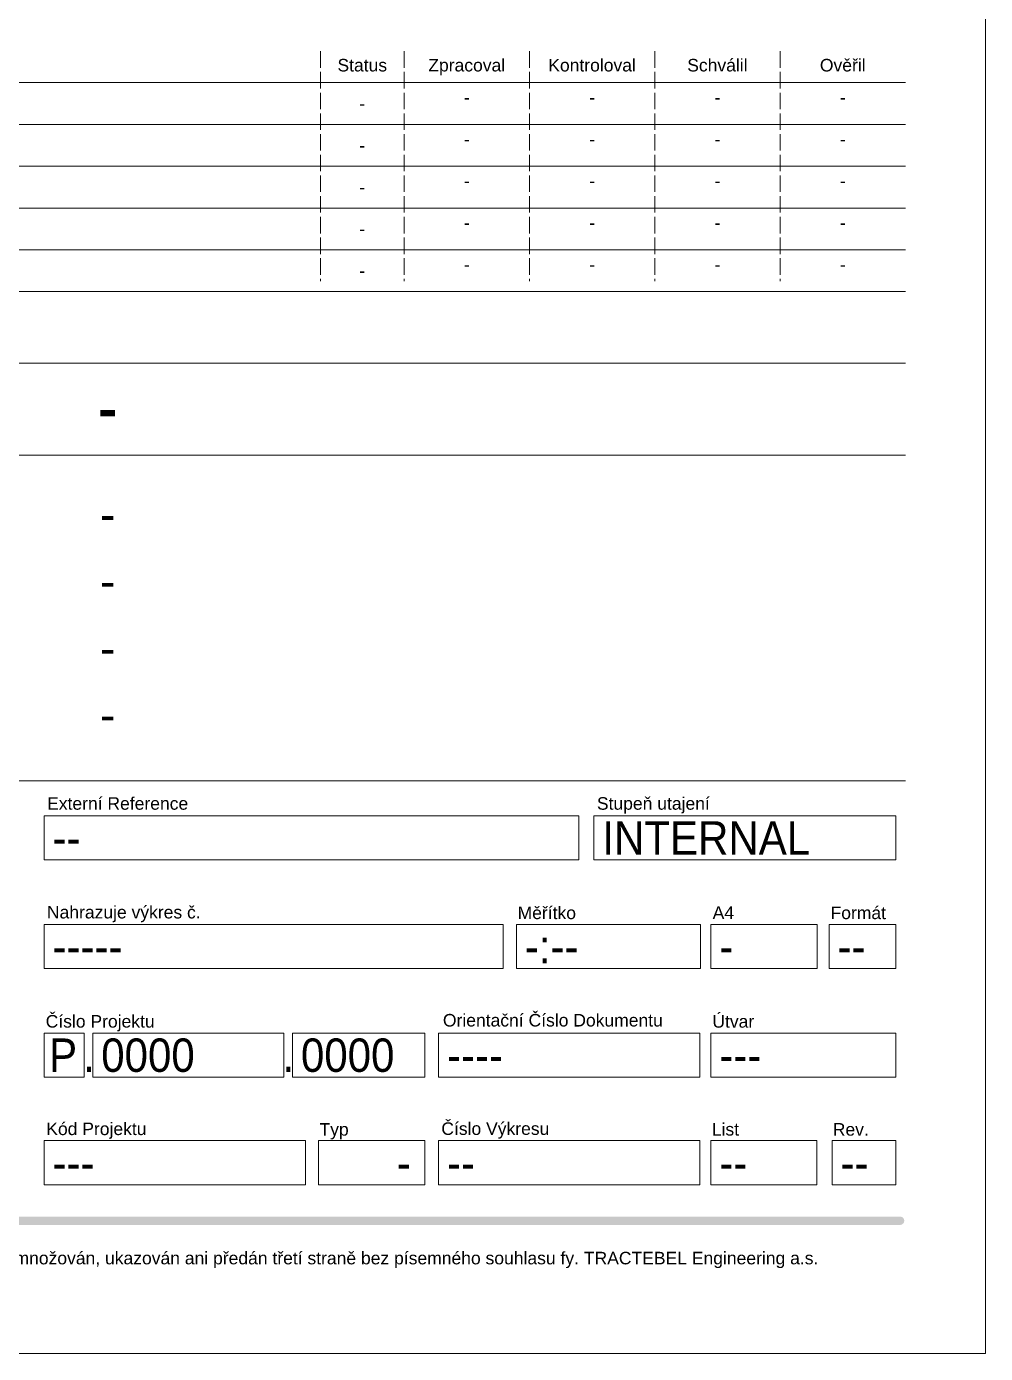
# Paper-space layout 'A4' of a CAD drawing. Header units: millimetres. Extents: x 103 to 313, y 256 to 553.
# Drawn here: x 198.1 to 312.9, y 255.5 to 414.3 of the extents above; entities that cross this region are included whole.
import ezdxf
from ezdxf.enums import TextEntityAlignment as Align

# ---------------------------------------------------------------- set-up
doc = ezdxf.new("R2010")
doc.units = ezdxf.units.MM
doc.header["$LTSCALE"] = 0.5
doc.linetypes.add('ACAD_ISO02W100', pattern=[15, 12, -3])
doc.layers.add('Border', color=7, linetype='Continuous', lineweight=0)
doc.layers.add('Border_TextCZ', color=7, linetype='Continuous', lineweight=0)
doc.layers.add('Border_TextCZAtr', color=7, linetype='Continuous')
doc.layers.add('BorderColor', color=7, linetype='Continuous')
doc.styles.add('Arial Unicode', font='ARIALUNI.TTF', dxfattribs={"width": 1.428571, "height": 0.007})
doc.styles.add('Arial_1.5', font='arial.ttf', dxfattribs={"height": 1.5})
doc.styles.add('Arial_4.0', font='arial.ttf', dxfattribs={"width": 0.9, "height": 4})
doc.styles.add('Arial_6.5', font='arial.ttf', dxfattribs={"width": 0.8, "height": 6.5})

# ---------------------------------------------------------------- blocks, each defined once
blk = doc.blocks.new('Flux')
at = {"layer": 'BorderColor', "linetype": 'Continuous', "lineweight": 0, "true_color": 0x00aaff}
h = blk.add_hatch(color=140, dxfattribs=at)
h.dxf.hatch_style = 1
h.paths.add_polyline_path([(-190.25, 0.49, 0.914214), (-190.25, -0.51), (-178.03, -0.51, -0.914214), (-178.03, 0.49)])
at = {"layer": 'BorderColor', "linetype": 'Continuous', "lineweight": 0, "true_color": 0x0078be}
h = blk.add_hatch(color=152, dxfattribs=at)
h.dxf.hatch_style = 1
h.paths.add_polyline_path([(-167.63, -0.51, 0.914214), (-167.63, 0.49), (-178.03, 0.49, 0.914214), (-178.03, -0.51)])
at = {"layer": 'BorderColor', "linetype": 'Continuous', "lineweight": 0, "true_color": 0x37b9c3}
h = blk.add_hatch(color=143, dxfattribs=at)
h.dxf.hatch_style = 1
h.paths.add_polyline_path([(-137.09, -0.51, -0.914214), (-137.09, 0.49), (-167.63, 0.49, -0.914214), (-167.63, -0.51)])
at = {"layer": 'BorderColor', "linetype": 'Continuous', "lineweight": 0, "true_color": 0x005a78}
h = blk.add_hatch(color=146, dxfattribs=at)
h.dxf.hatch_style = 1
h.paths.add_polyline_path([(-137.09, 0.49, 0.914214), (-137.09, -0.51), (-121.35, -0.51, 0.914214), (-121.35, 0.49)])
at = {"layer": 'BorderColor', "linetype": 'Continuous', "lineweight": 0, "true_color": 0x00aaff}
h = blk.add_hatch(color=140, dxfattribs=at)
h.dxf.hatch_style = 1
h.paths.add_polyline_path([(-100.47, -0.51, -0.914214), (-100.47, 0.49), (-121.35, 0.49, -0.914214), (-121.35, -0.51)])
at = {"layer": 'BorderColor', "linetype": 'Continuous', "lineweight": 0, "true_color": 0x0078be}
h = blk.add_hatch(color=152, dxfattribs=at)
h.dxf.hatch_style = 1
h.paths.add_polyline_path([(-100.47, 0.49, 0.914214), (-100.47, -0.51), (-85.42, -0.51, 0.914214), (-85.42, 0.49)])
at = {"layer": 'BorderColor', "linetype": 'Continuous', "lineweight": 0, "true_color": 0x91c896}
h = blk.add_hatch(color=113, dxfattribs=at)
h.dxf.hatch_style = 1
h.paths.add_polyline_path([(-85.42, 0.49, -0.914214), (-85.42, -0.51), (-71.75, -0.51, -0.914214), (-71.75, 0.49)])
at = {"layer": 'BorderColor', "linetype": 'Continuous', "lineweight": 0, "true_color": 0x005a78}
h = blk.add_hatch(color=146, dxfattribs=at)
h.dxf.hatch_style = 1
h.paths.add_polyline_path([(-71.75, 0.49, 0.914214), (-71.75, -0.51), (-53.68, -0.51, 0.914214), (-53.68, 0.49)])
at = {"layer": 'BorderColor', "linetype": 'Continuous', "lineweight": 0, "true_color": 0x37b9c3}
h = blk.add_hatch(color=143, dxfattribs=at)
h.dxf.hatch_style = 1
h.paths.add_polyline_path([(-53.68, 0.49, -0.914214), (-53.68, -0.51), (-42.64, -0.51, -0.914214), (-42.64, 0.49)])
at = {"layer": 'BorderColor', "linetype": 'Continuous', "lineweight": 0, "true_color": 0x0078be}
h = blk.add_hatch(color=152, dxfattribs=at)
h.dxf.hatch_style = 1
h.paths.add_polyline_path([(-42.64, 0.49, 0.914214), (-42.64, -0.51), (-29.31, -0.51, 0.914214), (-29.31, 0.49)])
at = {"layer": 'BorderColor', "linetype": 'Continuous', "lineweight": 0, "true_color": 0x00aaff}
h = blk.add_hatch(color=140, dxfattribs=at)
h.dxf.hatch_style = 1
h.paths.add_polyline_path([(-29.31, 0.49, -0.914214), (-29.31, -0.51), (-0.45, -0.51, 0.914214), (-0.45, 0.49)])
blk = doc.blocks.new('A4_v03_CZ')
at = {"layer": 'Border'}
blk.add_line((9.58, 152.06), (199.58, 152.06), dxfattribs=at)
at = {"layer": 'Border', "color": 7, "linetype": 'Continuous', "lineweight": 0, "flags": 128}
blk.add_lwpolyline([(0, 0), (210, 0), (210, 297), (0, 297)], close=True, dxfattribs=at)
at = {"layer": 'Border', "linetype": 'ACAD_ISO02W100', "ltscale": 0.33}
for points in [[(130.42, 155.81), (130.42, 128.31)], [(140.42, 155.81), (140.42, 128.31)], [(155.42, 155.81), (155.42, 128.31)], [(170.42, 155.81), (170.42, 128.31)], [(185.42, 155.81), (185.42, 128.31)]]:
    blk.add_lwpolyline(points, dxfattribs=at)
at = {"layer": 'Border'}
for points in [[(9.58, 152.06), (200.42, 152.06)], [(9.58, 147.06), (200.42, 147.06)], [(9.58, 142.06), (200.42, 142.06)], [(9.58, 137.06), (200.42, 137.06)], [(9.58, 132.06), (200.42, 132.06)], [(9.58, 127.06), (200.42, 127.06)], [(9.58, 118.5), (200.42, 118.5)], [(9.58, 107.5), (200.42, 107.5)], [(9.58, 68.5), (200.42, 68.5)]]:
    blk.add_lwpolyline(points, dxfattribs=at)
for points in [[(97.34, 59.05), (161.34, 59.05), (161.34, 64.34), (97.34, 64.34)], [(163.14, 59.05), (199.29, 59.05), (199.29, 64.34), (163.14, 64.34)], [(97.34, 46.05), (152.27, 46.05), (152.27, 51.34), (97.34, 51.34)], [(153.88, 46.05), (175.89, 46.05), (175.89, 51.34), (153.88, 51.34)], [(177.14, 46.05), (189.87, 46.05), (189.87, 51.34), (177.14, 51.34)], [(191.3, 46.05), (199.29, 46.05), (199.29, 51.34), (191.3, 51.34)], [(97.34, 33.05), (102.14, 33.05), (102.14, 38.34), (97.34, 38.34)], [(103.18, 33.05), (126.04, 33.05), (126.04, 38.34), (103.18, 38.34)], [(127.08, 33.05), (142.89, 33.05), (142.89, 38.34), (127.08, 38.34)], [(144.56, 33.05), (175.8, 33.05), (175.8, 38.34), (144.56, 38.34)], [(177.14, 33.05), (199.29, 33.05), (199.29, 38.34), (177.14, 38.34)], [(97.34, 20.17), (128.63, 20.17), (128.63, 25.46), (97.34, 25.46)], [(130.2, 20.17), (142.89, 20.17), (142.89, 25.46), (130.2, 25.46)], [(144.56, 20.17), (175.8, 20.17), (175.8, 25.46), (144.56, 25.46)], [(177.14, 20.17), (189.83, 20.17), (189.83, 25.46), (177.14, 25.46)], [(191.64, 20.17), (199.29, 20.17), (199.29, 25.46), (191.64, 25.46)]]:
    blk.add_lwpolyline(points, close=True, dxfattribs=at)
at = {"layer": 'BorderColor', "color": 7, "linetype": 'Continuous', "lineweight": 0}
blk.add_blockref('Flux', (200.28, 15.89), dxfattribs=at)
at = {"layer": 'Border', "style": 'Arial_4.0', "width": 0.9}
for p in [(102.02, 35.69), (125.88, 35.69)]:
    blk.add_text('.', height=4, dxfattribs=at).set_placement(p, align=Align.MIDDLE_LEFT)
at = {"layer": 'Border_TextCZ', "color": 7, "linetype": 'Continuous', "lineweight": 0, "style": 'Arial_1.5'}
blk.add_text('Status', height=1.5, dxfattribs=at).set_placement((135.42, 154.15), align=Align.MIDDLE_CENTER)
at = {"layer": 'Border_TextCZ', "color": 7, "linetype": 'Continuous', "lineweight": 13, "style": 'Arial_1.5'}
for s, p in [('Zpracoval', (147.92, 154.15)), ('Kontroloval', (162.92, 154.15)), ('Schválil', (177.92, 154.15)), ('Ověřil', (192.92, 154.15))]:
    blk.add_text(s, height=1.5, dxfattribs=at).set_placement(p, align=Align.MIDDLE_CENTER)
at = {"layer": 'Border_TextCZ', "color": 7, "linetype": 'Continuous', "lineweight": 0}
for s, style, p in [('Externí Reference', 'Arial_1.5', (97.7, 65.81)), ('Stupeň utajení', 'Arial Unicode', (163.5, 65.81)), ('Nahrazuje výkres č.', 'Arial_1.5', (97.68, 52.8)), ('Měřítko', 'Arial_1.5', (154.01, 52.72)), ('A4', 'Arial_1.5', (177.35, 52.74)), ('Formát', 'Arial_1.5', (191.46, 52.72)), ('Číslo Projektu', 'Arial_1.5', (97.53, 39.74)), ('Orientační Číslo Dokumentu', 'Arial_1.5', (145.07, 39.87)), ('Útvar', 'Arial_1.5', (177.32, 39.73)), ('Kód Projektu', 'Arial_1.5', (97.6, 26.88)), ('Typ', 'Arial_1.5', (130.3, 26.81)), ('Číslo Výkresu', 'Arial_1.5', (144.88, 26.9)), ('List', 'Arial_1.5', (177.25, 26.82)), ('Rev.', 'Arial_1.5', (191.73, 26.81)), ('UPOZORNĚNÍ! Tento výkres je majetkem fy. TRACTEBEL Engineering a.s. Nesmí být rozmnožován, ukazován ani předán třetí straně bez písemného souhlasu fy. TRACTEBEL Engineering a.s.', 'Arial Unicode', (9.85, 11.41))]:
    blk.add_text(s, height=1.5, dxfattribs=dict(at, style=style)).set_placement(p, align=Align.MIDDLE_LEFT)
at = {"layer": 'Border_TextCZAtr', "style": 'Arial_1.5'}
for tag, p in [('name1-5', (147.92, 149.56)), ('name2-5', (162.92, 149.56)), ('name3-5', (177.92, 149.56)), ('name4-5', (192.92, 149.56)), ('name2-4', (162.92, 144.56)), ('name3-4', (177.92, 144.56)), ('name1-4', (147.92, 144.56)), ('name4-4', (192.92, 144.56)), ('name1-3', (147.92, 139.56)), ('name2-3', (162.92, 139.56)), ('name3-3', (177.92, 139.56)), ('name4-3', (192.92, 139.56)), ('name1-2', (147.92, 134.56)), ('name2-2', (162.92, 134.56)), ('name3-2', (177.92, 134.56)), ('name4-2', (192.92, 134.56)), ('name1-1', (147.92, 129.56)), ('name2-1', (162.92, 129.56)), ('name3-1', (177.92, 129.56)), ('name4-1', (192.92, 129.56))]:
    blk.add_attdef(tag, text='', height=1.5, dxfattribs=at).set_placement(p, align=Align.CENTER)
for tag, p in [('rev-5', (13.5, 149.56)), ('date-5', (24.92, 149.56)), ('status-5', (135.42, 149.56)), ('rev-4', (13.5, 144.56)), ('date-4', (24.92, 144.56)), ('status-4', (135.42, 144.56)), ('rev-3', (13.5, 139.56)), ('date-3', (24.92, 139.56)), ('status-3', (135.42, 139.56)), ('rev-2', (13.5, 134.56)), ('date-2', (24.92, 134.56)), ('status-2', (135.42, 134.56)), ('rev-1', (13.5, 129.56)), ('date-1', (24.92, 129.56)), ('status-1', (135.42, 129.56))]:
    blk.add_attdef(tag, text='', height=1.5, dxfattribs=at).set_placement(p, align=Align.MIDDLE)
for tag, p in [('description-5', (33.42, 149.56)), ('description-4', (33.42, 144.56)), ('description-3', (33.42, 139.56)), ('description-2', (33.42, 134.56)), ('description-1', (33.42, 129.56))]:
    blk.add_attdef(tag, text='', height=1.5, dxfattribs=at).set_placement(p, align=Align.MIDDLE_LEFT)
at = {"layer": 'Border_TextCZAtr', "style": 'Arial_6.5', "width": 0.8}
blk.add_attdef('SUBJECT1', text='', height=6.5, dxfattribs=at).set_placement((104.94, 113.25), align=Align.MIDDLE_CENTER)
at = {"layer": 'Border_TextCZAtr', "style": 'Arial_4.0'}
for tag, p in [('SUBJECT2', (104.94, 100.42)), ('SUBJECT3', (104.94, 92.42)), ('SUBJECT4', (104.94, 84.42)), ('SUBJECT5', (104.94, 76.42))]:
    blk.add_attdef(tag, text='', height=4, dxfattribs=at).set_placement(p, align=Align.MIDDLE_CENTER)
at = {"layer": 'Border_TextCZAtr', "style": 'Arial_4.0', "width": 0.9}
for tag, p in [('EXTREF', (98.34, 61.7)), ('CONFIDENT', (164.14, 61.7)), ('scale', (154.88, 48.7)), ('sheet', (178.14, 48.7)), ('size', (192.3, 48.7)), ('REPLACES', (98.34, 48.7)), ('TYPPROJ', (97.94, 35.69)), ('PROJ_NUM', (104.18, 35.69)), ('TASK', (128.08, 35.69)), ('OCD', (145.56, 35.69)), ('ISSUER', (178.14, 35.69)), ('INDICATOR', (98.34, 22.81)), ('X', (139.57, 22.81)), ('NUMBER', (145.56, 22.81)), ('FOLIO', (178.14, 22.81)), ('REV', (192.64, 22.81))]:
    blk.add_attdef(tag, text='', height=4, dxfattribs=at).set_placement(p, align=Align.MIDDLE_LEFT)
at = {"layer": 'Border_TextCZAtr', "color": 7, "linetype": 'Continuous', "lineweight": 0, "style": 'Arial_4.0', "width": 0.9, "flags": 10}
blk.add_attdef('TP-', text='', height=4, dxfattribs=at).set_placement((131.2, 22.81), align=Align.MIDDLE_LEFT)

psp = doc.layouts.new('A4')

# ---------------------------------------------------------------- block references
at = {"layer": 'Border'}
ref = psp.add_blockref('A4_v03_CZ', (102.9, 255.51), dxfattribs=at)
ref.add_attrib('SUBJECT1', '-', dxfattribs={"layer": 'Border_TextCZAtr', "height": 6.5, "style": 'Arial_6.5', "width": 0.8}).set_placement((207.84, 368.76), align=Align.MIDDLE_CENTER)
ref.add_attrib('SUBJECT2', '-', dxfattribs={"layer": 'Border_TextCZAtr', "height": 4, "style": 'Arial_4.0'}).set_placement((207.84, 355.93), align=Align.MIDDLE_CENTER)
ref.add_attrib('SUBJECT3', '-', dxfattribs={"layer": 'Border_TextCZAtr', "height": 4, "style": 'Arial_4.0'}).set_placement((207.84, 347.93), align=Align.MIDDLE_CENTER)
ref.add_attrib('SUBJECT4', '-', dxfattribs={"layer": 'Border_TextCZAtr', "height": 4, "style": 'Arial_4.0'}).set_placement((207.84, 339.93), align=Align.MIDDLE_CENTER)
ref.add_attrib('SUBJECT5', '-', dxfattribs={"layer": 'Border_TextCZAtr', "height": 4, "style": 'Arial_4.0'}).set_placement((207.84, 331.93), align=Align.MIDDLE_CENTER)
ref.add_attrib('EXTREF', '--', dxfattribs={"layer": 'Border_TextCZAtr', "height": 4, "style": 'Arial_4.0', "width": 0.9}).set_placement((201.24, 317.2), align=Align.MIDDLE_LEFT)
ref.add_attrib('CONFIDENT', 'INTERNAL', dxfattribs={"layer": 'Border_TextCZAtr', "height": 4, "style": 'Arial_4.0', "width": 0.9}).set_placement((267.05, 317.2), align=Align.MIDDLE_LEFT)
ref.add_attrib('status-1', '-', dxfattribs={"layer": 'Border_TextCZAtr', "height": 1.5, "style": 'Arial_1.5'}).set_placement((238.32, 385.06), align=Align.MIDDLE)
ref.add_attrib('status-2', '-', dxfattribs={"layer": 'Border_TextCZAtr', "height": 1.5, "style": 'Arial_1.5'}).set_placement((238.32, 390.06), align=Align.MIDDLE)
ref.add_attrib('status-3', '-', dxfattribs={"layer": 'Border_TextCZAtr', "height": 1.5, "style": 'Arial_1.5'}).set_placement((238.32, 395.06), align=Align.MIDDLE)
ref.add_attrib('status-4', '-', dxfattribs={"layer": 'Border_TextCZAtr', "height": 1.5, "style": 'Arial_1.5'}).set_placement((238.32, 400.06), align=Align.MIDDLE)
ref.add_attrib('status-5', '-', dxfattribs={"layer": 'Border_TextCZAtr', "height": 1.5, "style": 'Arial_1.5'}).set_placement((238.32, 405.06), align=Align.MIDDLE)
ref.add_attrib('name1-1', '-', dxfattribs={"layer": 'Border_TextCZAtr', "height": 1.5, "style": 'Arial_1.5'}).set_placement((250.82, 385.06), align=Align.CENTER)
ref.add_attrib('name1-2', '-', dxfattribs={"layer": 'Border_TextCZAtr', "height": 1.5, "style": 'Arial_1.5'}).set_placement((250.82, 390.06), align=Align.CENTER)
ref.add_attrib('name1-3', '-', dxfattribs={"layer": 'Border_TextCZAtr', "height": 1.5, "style": 'Arial_1.5'}).set_placement((250.82, 395.06), align=Align.CENTER)
ref.add_attrib('name1-4', '-', dxfattribs={"layer": 'Border_TextCZAtr', "height": 1.5, "style": 'Arial_1.5'}).set_placement((250.82, 400.06), align=Align.CENTER)
ref.add_attrib('name1-5', '-', dxfattribs={"layer": 'Border_TextCZAtr', "height": 1.5, "style": 'Arial_1.5'}).set_placement((250.82, 405.06), align=Align.CENTER)
ref.add_attrib('name2-1', '-', dxfattribs={"layer": 'Border_TextCZAtr', "height": 1.5, "style": 'Arial_1.5'}).set_placement((265.82, 385.06), align=Align.CENTER)
ref.add_attrib('name2-2', '-', dxfattribs={"layer": 'Border_TextCZAtr', "height": 1.5, "style": 'Arial_1.5'}).set_placement((265.82, 390.06), align=Align.CENTER)
ref.add_attrib('name2-3', '-', dxfattribs={"layer": 'Border_TextCZAtr', "height": 1.5, "style": 'Arial_1.5'}).set_placement((265.82, 395.06), align=Align.CENTER)
ref.add_attrib('name2-4', '-', dxfattribs={"layer": 'Border_TextCZAtr', "height": 1.5, "style": 'Arial_1.5'}).set_placement((265.82, 400.06), align=Align.CENTER)
ref.add_attrib('name2-5', '-', dxfattribs={"layer": 'Border_TextCZAtr', "height": 1.5, "style": 'Arial_1.5'}).set_placement((265.82, 405.06), align=Align.CENTER)
ref.add_attrib('name3-1', '-', dxfattribs={"layer": 'Border_TextCZAtr', "height": 1.5, "style": 'Arial_1.5'}).set_placement((280.82, 385.06), align=Align.CENTER)
ref.add_attrib('name3-2', '-', dxfattribs={"layer": 'Border_TextCZAtr', "height": 1.5, "style": 'Arial_1.5'}).set_placement((280.82, 390.06), align=Align.CENTER)
ref.add_attrib('name3-3', '-', dxfattribs={"layer": 'Border_TextCZAtr', "height": 1.5, "style": 'Arial_1.5'}).set_placement((280.82, 395.06), align=Align.CENTER)
ref.add_attrib('name3-4', '-', dxfattribs={"layer": 'Border_TextCZAtr', "height": 1.5, "style": 'Arial_1.5'}).set_placement((280.82, 400.06), align=Align.CENTER)
ref.add_attrib('name3-5', '-', dxfattribs={"layer": 'Border_TextCZAtr', "height": 1.5, "style": 'Arial_1.5'}).set_placement((280.82, 405.06), align=Align.CENTER)
ref.add_attrib('name4-1', '-', dxfattribs={"layer": 'Border_TextCZAtr', "height": 1.5, "style": 'Arial_1.5'}).set_placement((295.82, 385.06), align=Align.CENTER)
ref.add_attrib('name4-2', '-', dxfattribs={"layer": 'Border_TextCZAtr', "height": 1.5, "style": 'Arial_1.5'}).set_placement((295.82, 390.06), align=Align.CENTER)
ref.add_attrib('name4-3', '-', dxfattribs={"layer": 'Border_TextCZAtr', "height": 1.5, "style": 'Arial_1.5'}).set_placement((295.82, 395.06), align=Align.CENTER)
ref.add_attrib('name4-4', '-', dxfattribs={"layer": 'Border_TextCZAtr', "height": 1.5, "style": 'Arial_1.5'}).set_placement((295.82, 400.06), align=Align.CENTER)
ref.add_attrib('name4-5', '-', dxfattribs={"layer": 'Border_TextCZAtr', "height": 1.5, "style": 'Arial_1.5'}).set_placement((295.82, 405.06), align=Align.CENTER)
ref.add_attrib('REPLACES', '-----', dxfattribs={"layer": 'Border_TextCZAtr', "height": 4, "style": 'Arial_4.0', "width": 0.9}).set_placement((201.24, 304.2), align=Align.MIDDLE_LEFT)
ref.add_attrib('scale', '-:--', dxfattribs={"layer": 'Border_TextCZAtr', "height": 4, "style": 'Arial_4.0', "width": 0.9}).set_placement((257.78, 304.2), align=Align.MIDDLE_LEFT)
ref.add_attrib('sheet', '-', dxfattribs={"layer": 'Border_TextCZAtr', "height": 4, "style": 'Arial_4.0', "width": 0.9}).set_placement((281.05, 304.2), align=Align.MIDDLE_LEFT)
ref.add_attrib('size', '--', dxfattribs={"layer": 'Border_TextCZAtr', "height": 4, "style": 'Arial_4.0', "width": 0.9}).set_placement((295.2, 304.2), align=Align.MIDDLE_LEFT)
ref.add_attrib('TYPPROJ', 'P', dxfattribs={"layer": 'Border_TextCZAtr', "height": 4, "style": 'Arial_4.0', "width": 0.9}).set_placement((200.84, 291.2), align=Align.MIDDLE_LEFT)
ref.add_attrib('TASK', '0000', dxfattribs={"layer": 'Border_TextCZAtr', "height": 4, "style": 'Arial_4.0', "width": 0.9}).set_placement((230.98, 291.2), align=Align.MIDDLE_LEFT)
ref.add_attrib('X', '-', dxfattribs={"layer": 'Border_TextCZAtr', "height": 4, "style": 'Arial_4.0', "width": 0.9}).set_placement((242.47, 278.32), align=Align.MIDDLE_LEFT)
ref.add_attrib('NUMBER', '--', dxfattribs={"layer": 'Border_TextCZAtr', "height": 4, "style": 'Arial_4.0', "width": 0.9}).set_placement((248.46, 278.32), align=Align.MIDDLE_LEFT)
ref.add_attrib('FOLIO', '--', dxfattribs={"layer": 'Border_TextCZAtr', "height": 4, "style": 'Arial_4.0', "width": 0.9}).set_placement((281.05, 278.32), align=Align.MIDDLE_LEFT)
ref.add_attrib('REV', '--', dxfattribs={"layer": 'Border_TextCZAtr', "height": 4, "style": 'Arial_4.0', "width": 0.9}).set_placement((295.54, 278.32), align=Align.MIDDLE_LEFT)
ref.add_attrib('ISSUER', '---', dxfattribs={"layer": 'Border_TextCZAtr', "height": 4, "style": 'Arial_4.0', "width": 0.9}).set_placement((281.05, 291.2), align=Align.MIDDLE_LEFT)
ref.add_attrib('OCD', '----', dxfattribs={"layer": 'Border_TextCZAtr', "height": 4, "style": 'Arial_4.0', "width": 0.9}).set_placement((248.46, 291.2), align=Align.MIDDLE_LEFT)
ref.add_attrib('PROJ_NUM', '0000', dxfattribs={"layer": 'Border_TextCZAtr', "height": 4, "style": 'Arial_4.0', "width": 0.9}).set_placement((207.08, 291.2), align=Align.MIDDLE_LEFT)
ref.add_attrib('INDICATOR', '---', dxfattribs={"layer": 'Border_TextCZAtr', "height": 4, "style": 'Arial_4.0', "width": 0.9}).set_placement((201.24, 278.32), align=Align.MIDDLE_LEFT)

doc.saveas('drawing.dxf')
